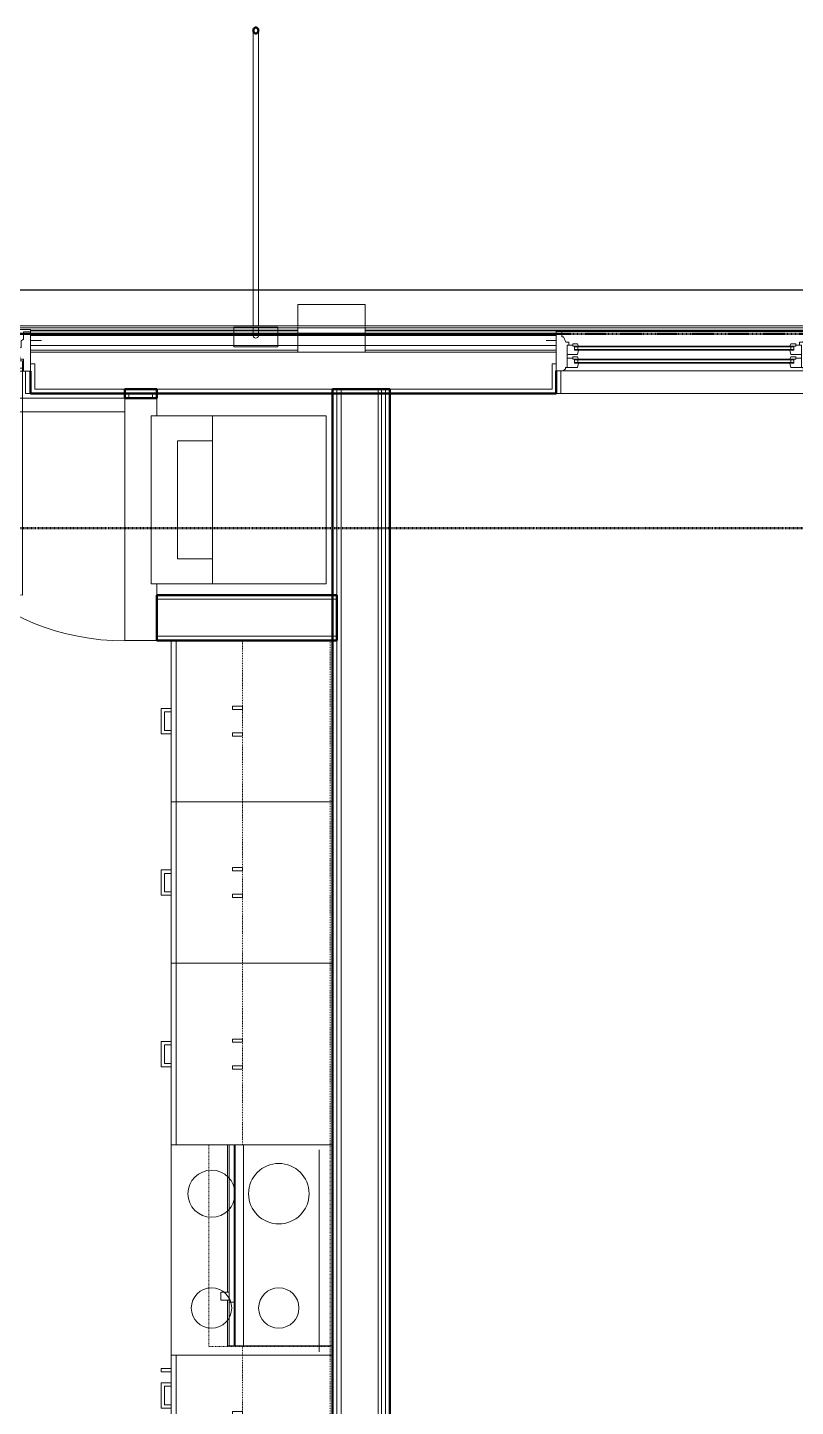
# Model space of a CAD drawing. Header units: inches. Extents: x -4218 to -1830, y 9767 to 12426.
# Drawn here: x -2985.1 to -2871, y 11959.1 to 12164.1 of the extents above; entities that cross this region are included whole.
import ezdxf

# ---------------------------------------------------------------- set-up
doc = ezdxf.new("R2010")
doc.units = ezdxf.units.IN
doc.header["$MEASUREMENT"] = 0
for name, pattern in [('Dash', [0.25, 0.125, -0.125]), ('Dash 1_16_', [0.125, 0.0625, -0.0625]), ('Overhead', [0.15625, 0.09375, -0.0625])]:
    doc.linetypes.add(name, pattern=pattern)
for name, color, linetype, lineweight in [('0-1', 7, 'Continuous', 5), ('0-2', 10, 'Continuous', 9), ('A-DOOR-1', 10, 'Continuous', 9), ('A-DOOR-2', 50, 'Continuous', 20), ('A-DOOR-5', 31, 'Continuous', 9), ('A-DOOR-6', 31, 'Continuous', 20), ('A-DOOR-FRAM', 31, 'Continuous', 9), ('A-DOOR-FRAM-4', 31, 'Continuous', 20), ('A-DOOR-GLAZ', 31, 'Continuous', 9), ('A-GENM', 5, 'Continuous', 9), ('A-GLAZ-1', 151, 'Continuous', 9), ('A-GLAZ-2', 151, 'Continuous', 20), ('A-WALL', 113, 'Continuous', 13), ('A-WALL-1', 7, 'Continuous', 50), ('A-WALL-2', 250, 'Continuous', 13), ('A-WALL-3', 10, 'Continuous', 9), ('A-WALL-4', 252, 'Continuous', 9), ('A-WALL-7', 113, 'Continuous', 9), ('A-WALL-8', 113, 'Continuous', 50), ('C-PROP-LINE-1', 91, 'Dash 1_16_', 50), ('I-WALL-1', 7, 'Continuous', 50), ('P-SANR-FIXT-1', 10, 'Continuous', 9), ('Q-CASE-1', 253, 'Continuous', 9), ('Q-CASE-2', 252, 'Continuous', 9), ('Q-CASE-3', 10, 'Continuous', 9), ('Q-CASE-4', 252, 'Dash', 9), ('Q-CASE-5', 253, 'Dash', 9), ('Q-CASE-6', 254, 'Continuous', 9), ('Q-SPCQ-1', 10, 'Continuous', 9), ('Q-SPCQ-2', 91, 'Overhead', 9)]:
    doc.layers.add(name, color=color, linetype=linetype, lineweight=lineweight)

# ---------------------------------------------------------------- blocks, each defined once
blk = doc.blocks.new('Range - 24_ x 30_-2320547-BACKGROUND - RCP - 3RD FLOOR')
at = {"layer": 'Q-SPCQ-1'}
blk.add_line((0, 22), (30, 22), dxfattribs=at)
for centre, radius, start, end in [((6.5, 16), 4.5, 360, 180), ((23.5, 16), 3, 360, 180), ((6.5, 16), 4.5, 180, 360), ((23.5, 16), 3, 180, 0), ((6.5, 6), 3.5, 360, 180), ((23.5, 6), 3, 360, 180), ((6.5, 6), 3.5, 180, 0), ((23.5, 6), 3, 180, 360)]:
    blk.add_arc(centre, radius, start, end, dxfattribs=at)
blk = doc.blocks.new('SWING - SINGLE - FLUSH - 36_ x 80_ - OFFSET PIVOT DOOR AT MAGIC PAK AND WASHER_DRYER-3199414-BACKGROUND - RCP - 3RD FLOOR')
at = {"layer": 'A-DOOR-1'}
blk.add_arc((18, 2.37), 36.07, 93.1789, 180, dxfattribs=at)
at = {"layer": 'A-DOOR-2'}
for p, q in [((16, 2.37), (16, 38.39)), ((18, 38.39), (16, 38.39)), ((18, 2.37), (18, 38.39)), ((18, 2.37), (16, 2.37))]:
    blk.add_line(p, q, dxfattribs=at)
blk = doc.blocks.new('Stacked Washer and Dryer - 26_x25_ - Private-1352637-BACKGROUND - RCP - 3RD FLOOR')
at = {"layer": 'P-SANR-FIXT-1'}
for p, q in [((26, 12.5), (0, 12.5)), ((0, -12.5), (0, 12.5)), ((16.90625, 12.5), (16.90625, -12.5)), ((26, 12.5), (26, -12.5)), ((16.90625, 8.75), (22.09375, 8.75)), ((22.09375, 8.75), (22.09375, -8.75)), ((22.09375, -8.75), (16.90625, -8.75)), ((0, -12.5), (26, -12.5))]:
    blk.add_line(p, q, dxfattribs=at)
blk = doc.blocks.new('30quot_MicrowaveVent_11166 - 70cm miele oven-V11-BACKGROUND - RCP - 3RD FLOOR')
at = {"layer": 'Q-CASE-1'}
for p, q in [((-14.2, 0), (-14.2, -0.38)), ((15.68, -0.38), (15.68, 0))]:
    blk.add_line(p, q, dxfattribs=at)
at = {"layer": 'Q-CASE-2'}
for p, q in [((-14.2, -0.38), (-14.2, -13.23)), ((15.68, -13.23), (15.68, -0.38)), ((-14.2, -13.23), (-14.2, -14.49)), ((15.68, -13.23), (-14.2, -13.23)), ((15.68, -14.49), (15.68, -13.23)), ((-14.2, -14.49), (15.68, -14.49)), ((9.18, -14.61), (-14.2, -14.61)), ((-14.2, -14.61), (-14.2, -15.39)), ((-14.2, -15.39), (-14.2, -15.6)), ((-14.2, -15.39), (9.18, -15.39)), ((-14.2, -15.6), (7.69, -15.6)), ((7.69, -15.39), (7.69, -16.55)), ((8.88, -16.55), (8.88, -15.39)), ((8.88, -15.6), (15.68, -15.6)), ((9.18, -14.61), (9.18, -15.39)), ((15.68, -14.61), (9.18, -14.61)), ((9.18, -14.61), (9.18, -15.39)), ((9.18, -15.39), (15.68, -15.39)), ((15.68, -14.61), (15.68, -15.39)), ((15.68, -15.6), (15.68, -15.39)), ((7.69, -16.6), (8.88, -16.6))]:
    blk.add_line(p, q, dxfattribs=at)
at = {"layer": 'Q-CASE-6'}
blk.add_line((15.68, 0), (-14.2, 0), dxfattribs=at)
blk = doc.blocks.new('Base Cabinet 3 Drawer 230 - Base Cabinet 3 Drawer 230 27_-2571739-BACKGROUND - RCP - 3RD FLOOR')
at = {"layer": 'Q-CASE-3'}
for p, q in [((-12.76, -23.25), (-12.76, 0)), ((-12.76, 0), (14.24, 0)), ((14.24, 0), (14.24, -23.25)), ((-12.76, -23.25), (-12.76, -24)), ((14.24, -23.25), (-12.76, -23.25)), ((-12.76, -24), (14.24, -24)), ((-0.64, -24), (-1.14, -24)), ((-1.14, -25.5), (-1.14, -24)), ((-0.64, -25), (-0.64, -24)), ((2.11, -25), (2.11, -24)), ((2.11, -24), (2.61, -24)), ((2.61, -24), (2.61, -25.5)), ((14.24, -24), (14.24, -23.25)), ((2.61, -25.5), (-1.14, -25.5)), ((-0.64, -25), (2.11, -25))]:
    blk.add_line(p, q, dxfattribs=at)
blk = doc.blocks.new('Base Cabinet 3 Drawer 230 - Base Cabinet 3 Drawer 230 24_-2554933-BACKGROUND - RCP - 3RD FLOOR')
at = {"layer": 'Q-CASE-3'}
for p, q in [((-11.26, -23.25), (-11.26, 0)), ((-11.26, 0), (12.74, 0)), ((12.74, 0), (12.74, -23.25)), ((-11.26, -23.25), (-11.26, -24)), ((12.74, -23.25), (-11.26, -23.25)), ((-11.26, -24), (12.74, -24)), ((-0.64, -24), (-1.14, -24)), ((-1.14, -25.5), (-1.14, -24)), ((-0.64, -25), (-0.64, -24)), ((2.11, -25), (2.11, -24)), ((2.11, -24), (2.61, -24)), ((2.61, -24), (2.61, -25.5)), ((12.74, -24), (12.74, -23.25)), ((2.61, -25.5), (-1.14, -25.5)), ((-0.64, -25), (2.11, -25))]:
    blk.add_line(p, q, dxfattribs=at)
blk = doc.blocks.new('Single Door 1 Drawer 211 - 211 Base Cabinet Single Door1 Drawer 12_-2709705-BACKGROUND - RCP - 3RD FLOOR')
at = {"layer": 'Q-CASE-3'}
for p, q in [((-7.14, 24), (-7.14, 25.5)), ((-7.14, 25.5), (-3.39, 25.5)), ((-3.89, 25), (-6.64, 25)), ((-6.64, 24), (-6.64, 25)), ((-3.89, 24), (-3.89, 25)), ((-3.39, 25.5), (-3.39, 24)), ((-1.27, 25.5), (-1.76, 25.5)), ((-1.76, 25.5), (-1.76, 24)), ((-1.27, 24), (-1.27, 25.5)), ((-11.26, 24), (0.74, 24)), ((-11.26, 23.25), (-11.26, 24)), ((0.74, 23.25), (-11.26, 23.25)), ((-11.26, 23.25), (-11.26, 0)), ((-7.14, 24), (-6.64, 24)), ((-3.39, 24), (-3.89, 24)), ((-1.76, 24), (-1.27, 24)), ((0.74, 24), (0.74, 23.25)), ((0.74, 0), (0.74, 23.25)), ((-11.26, 0), (0.74, 0))]:
    blk.add_line(p, q, dxfattribs=at)
blk = doc.blocks.new('Base Cabinet 3 Drawer 230 - Base Cabinet 3 Drawer 230 24_-2578604-BACKGROUND - RCP - 3RD FLOOR')
at = {"layer": 'Q-CASE-3'}
for p, q in [((-1.14, 24), (-1.14, 25.5)), ((-1.14, 25.5), (2.61, 25.5)), ((2.11, 25), (-0.64, 25)), ((-0.64, 24), (-0.64, 25)), ((2.11, 24), (2.11, 25)), ((2.61, 25.5), (2.61, 24)), ((-11.26, 24), (12.74, 24)), ((-11.26, 23.25), (-11.26, 24)), ((12.74, 23.25), (-11.26, 23.25)), ((-11.26, 23.25), (-11.26, 0)), ((-1.14, 24), (-0.64, 24)), ((2.61, 24), (2.11, 24)), ((12.74, 24), (12.74, 23.25)), ((12.74, 0), (12.74, 23.25)), ((-11.26, 0), (12.74, 0))]:
    blk.add_line(p, q, dxfattribs=at)
blk = doc.blocks.new('300 Series Wall Hung Cabinet_302 - 27_ X 24_-2766376-BACKGROUND - RCP - 3RD FLOOR')
at = {"layer": 'Q-CASE-2'}
for p, q in [((-1.76, 14.69), (-2.25, 14.69)), ((-2.25, 14.69), (-2.25, 13.19)), ((-1.76, 13.19), (-1.76, 14.69)), ((2.24, 14.69), (1.75, 14.69)), ((1.75, 14.69), (1.75, 13.19)), ((2.24, 13.19), (2.24, 14.69)), ((-2.25, 13.19), (-1.76, 13.19)), ((1.75, 13.19), (2.24, 13.19))]:
    blk.add_line(p, q, dxfattribs=at)
at = {"layer": 'Q-CASE-4'}
for p, q in [((-13.5, 0.19), (-13.5, 13.19)), ((-13.5, 13.19), (13.5, 13.19)), ((13.5, 13.19), (13.5, 0.19))]:
    blk.add_line(p, q, dxfattribs=at)
at = {"layer": 'Q-CASE-5'}
blk.add_line((13.5, 0.19), (-13.5, 0.19), dxfattribs=at)
blk = doc.blocks.new('300 Series Wall Hung Cabinet_302 - 24_ X 24_-V73-BACKGROUND - RCP - 3RD FLOOR')
at = {"layer": 'Q-CASE-2'}
for p, q in [((-1.76, -13.19), (-2.25, -13.19)), ((-2.25, -13.19), (-2.25, -14.69)), ((-1.76, -14.69), (-1.76, -13.19)), ((2.24, -13.19), (1.75, -13.19)), ((1.75, -13.19), (1.75, -14.69)), ((2.24, -14.69), (2.24, -13.19)), ((-2.25, -14.69), (-1.76, -14.69)), ((1.75, -14.69), (2.24, -14.69))]:
    blk.add_line(p, q, dxfattribs=at)
at = {"layer": 'Q-CASE-4'}
for p, q in [((-12, -0.19), (-12, -13.19)), ((12, -13.19), (12, -0.19)), ((-12, -13.19), (12, -13.19))]:
    blk.add_line(p, q, dxfattribs=at)
at = {"layer": 'Q-CASE-5'}
blk.add_line((12, -0.19), (-12, -0.19), dxfattribs=at)
blk = doc.blocks.new('300 Series Wall Hung Cabinet_302 - 24_ X 24_-2590484-BACKGROUND - RCP - 3RD FLOOR')
at = {"layer": 'Q-CASE-2'}
for p, q in [((-1.76, 14.69), (-2.25, 14.69)), ((-2.25, 14.69), (-2.25, 13.19)), ((-1.76, 13.19), (-1.76, 14.69)), ((2.24, 14.69), (1.75, 14.69)), ((1.75, 14.69), (1.75, 13.19)), ((2.24, 13.19), (2.24, 14.69)), ((-2.25, 13.19), (-1.76, 13.19)), ((1.75, 13.19), (2.24, 13.19))]:
    blk.add_line(p, q, dxfattribs=at)
at = {"layer": 'Q-CASE-4'}
for p, q in [((-12, 0.19), (-12, 13.19)), ((-12, 13.19), (12, 13.19)), ((12, 13.19), (12, 0.19))]:
    blk.add_line(p, q, dxfattribs=at)
at = {"layer": 'Q-CASE-5'}
blk.add_line((12, 0.19), (-12, 0.19), dxfattribs=at)
blk = doc.blocks.new('300 Series Wall Hung Cabinet_302 - 24_ X 24_-V76-BACKGROUND - RCP - 3RD FLOOR')
at = {"layer": 'Q-CASE-2'}
for p, q in [((-1.76, 14.69), (-2.25, 14.69)), ((-2.25, 14.69), (-2.25, 13.19)), ((-1.76, 13.19), (-1.76, 14.69)), ((2.24, 14.69), (1.75, 14.69)), ((1.75, 14.69), (1.75, 13.19)), ((2.24, 13.19), (2.24, 14.69)), ((-2.25, 13.19), (-1.76, 13.19)), ((1.75, 13.19), (2.24, 13.19))]:
    blk.add_line(p, q, dxfattribs=at)
at = {"layer": 'Q-CASE-4'}
for p, q in [((-12, 0.19), (-12, 13.19)), ((-12, 13.19), (12, 13.19))]:
    blk.add_line(p, q, dxfattribs=at)
at = {"layer": 'Q-CASE-5'}
for p, q in [((12, 13.19), (12, 0.19)), ((12, 0.19), (-12, 0.19))]:
    blk.add_line(p, q, dxfattribs=at)
blk = doc.blocks.new('Range_Hood_386 - 30_ Wide-2911716-BACKGROUND - RCP - 3RD FLOOR')
at = {"layer": 'Q-SPCQ-2'}
for p, q in [((-15, -6), (-15, 12)), ((-15, 12), (15, 12)), ((15, 12), (15, -6)), ((15, -6), (-15, -6))]:
    blk.add_line(p, q, dxfattribs=at)
blk = doc.blocks.new('CTR - 1st Phase - Unit Layouts_rvt-1-BACKGROUND - RCP - 3RD FLOOR')
at = {"layer": 'A-WALL-1'}
for p, q in [((-2970.65, 12109.01), (-2970.65, 12110.34)), ((-2970.65, 12110.34), (-2970.03, 12110.34)), ((-2970.03, 12110.34), (-2966.53, 12110.34)), ((-2966.53, 12110.34), (-2965.9, 12110.34)), ((-2965.9, 12110.34), (-2965.9, 12109.01)), ((-2965.9, 12109.01), (-2970.65, 12109.01)), ((-2965.9, 12073.01), (-2965.9, 12079.76)), ((-2965.9, 12079.76), (-2939.15, 12079.76)), ((-2939.15, 12079.76), (-2939.15, 12073.01)), ((-2939.15, 12073.01), (-2965.9, 12073.01))]:
    blk.add_line(p, q, dxfattribs=at)
at = {"layer": 'A-WALL-2'}
for p, q in [((-2970.03, 12109.72), (-2970.03, 12109.01)), ((-2970.03, 12109.72), (-2966.53, 12109.72)), ((-2966.53, 12109.72), (-2966.53, 12109.01)), ((-2965.9, 12079.13), (-2939.15, 12079.13)), ((-2965.9, 12073.63), (-2939.15, 12073.63))]:
    blk.add_line(p, q, dxfattribs=at)
at = {"layer": 'A-WALL-3'}
for p, q in [((-2970.65, 12109.01), (-2970.65, 12073.01)), ((-2965.9, 12106.41), (-2965.9, 12109.01)), ((-2965.9, 12079.76), (-2965.9, 12081.41)), ((-2965.9, 12073.01), (-2970.65, 12073.01))]:
    blk.add_line(p, q, dxfattribs=at)
at = {"layer": 'A-WALL-4'}
for p, q in [((-2965.9, 12109.01), (-2970.65, 12109.01)), ((-2965.9, 12073.01), (-2965.9, 12079.76))]:
    blk.add_line(p, q, dxfattribs=at)
at = {"layer": 'A-WALL-7'}
for p, q in [((-2939.77, 12073.01), (-2963.77, 12073.01)), ((-2963.77, 12073.01), (-2963.77, 12062.88)), ((-2963.77, 12062.88), (-2963.77, 12073.01)), ((-2963.77, 12073.01), (-2939.77, 12073.01)), ((-2939.77, 11918.75), (-2939.77, 12073.01)), ((-2939.77, 12073.01), (-2939.77, 11918.75)), ((-2963.77, 12062.88), (-2963.77, 12062.38)), ((-2963.77, 12062.38), (-2963.77, 12059.63)), ((-2963.77, 12059.63), (-2963.77, 12062.38)), ((-2963.77, 12059.63), (-2963.77, 12059.13)), ((-2963.77, 12059.13), (-2963.77, 12038.88)), ((-2963.77, 12038.88), (-2963.77, 12059.13)), ((-2963.77, 12038.88), (-2963.77, 12038.38)), ((-2963.77, 12038.38), (-2963.77, 12035.63)), ((-2963.77, 12035.63), (-2963.77, 12038.38)), ((-2963.77, 12035.63), (-2963.77, 12035.13)), ((-2963.77, 12035.13), (-2963.77, 12013.38)), ((-2963.77, 12013.38), (-2963.77, 12035.13)), ((-2963.77, 12013.38), (-2963.77, 12012.88)), ((-2963.77, 12012.88), (-2963.77, 12010.13)), ((-2963.77, 12010.13), (-2963.77, 12012.88)), ((-2963.77, 12010.13), (-2963.77, 12009.63)), ((-2963.77, 12009.63), (-2963.77, 11964.74)), ((-2963.77, 11964.74), (-2963.77, 12009.63)), ((-2963.77, 11964.74), (-2963.77, 11964.25)), ((-2963.77, 11964.25), (-2963.77, 11962.63)), ((-2963.77, 11962.63), (-2963.77, 11964.25)), ((-2963.77, 11962.63), (-2963.77, 11962.13)), ((-2963.77, 11962.13), (-2963.77, 11959.37)), ((-2963.77, 11959.37), (-2963.77, 11962.13)), ((-2963.77, 11959.37), (-2963.77, 11958.88))]:
    blk.add_line(p, q, dxfattribs=at)
at = {"layer": '0-2'}
for name, p, rotation in [('SWING - SINGLE - FLUSH - 36_ x 80_ - OFFSET PIVOT DOOR AT MAGIC PAK AND WASHER_DRYER-3199414-BACKGROUND - RCP - 3RD FLOOR', (-2968.28, 12091.01), 89.99999999998343), ('Stacked Washer and Dryer - 26_x25_ - Private-1352637-BACKGROUND - RCP - 3RD FLOOR', (-2940.74, 12093.91), 180), ('Base Cabinet 3 Drawer 230 - Base Cabinet 3 Drawer 230 24_-2578604-BACKGROUND - RCP - 3RD FLOOR', (-2939.77, 12060.27), 90.00000000007428), ('300 Series Wall Hung Cabinet_302 - 24_ X 24_-V76-BACKGROUND - RCP - 3RD FLOOR', (-2939.96, 12061.01), 90.00000000002815), ('Base Cabinet 3 Drawer 230 - Base Cabinet 3 Drawer 230 24_-2554933-BACKGROUND - RCP - 3RD FLOOR', (-2939.77, 12037.74), 269.9999999999847), ('300 Series Wall Hung Cabinet_302 - 24_ X 24_-V73-BACKGROUND - RCP - 3RD FLOOR', (-2939.96, 12037.01), 270.0000000000281), ('Base Cabinet 3 Drawer 230 - Base Cabinet 3 Drawer 230 27_-2571739-BACKGROUND - RCP - 3RD FLOOR', (-2939.77, 12012.24), 269.9999999999847), ('300 Series Wall Hung Cabinet_302 - 27_ X 24_-2766376-BACKGROUND - RCP - 3RD FLOOR', (-2939.96, 12011.51), 90.00000000002815), ('Range - 24_ x 30_-2320547-BACKGROUND - RCP - 3RD FLOOR', (-2963.77, 11997.25), 270.0000000000006), ('Range_Hood_386 - 30_ Wide-2911716-BACKGROUND - RCP - 3RD FLOOR', (-2952.15, 11983.01), 270.0000000000663), ('30quot_MicrowaveVent_11166 - 70cm miele oven-V11-BACKGROUND - RCP - 3RD FLOOR', (-2939.77, 11983.8), 270.0000000000301), ('300 Series Wall Hung Cabinet_302 - 24_ X 24_-2590484-BACKGROUND - RCP - 3RD FLOOR', (-2939.96, 11956.13), 90.00000000002815), ('Single Door 1 Drawer 211 - 211 Base Cabinet Single Door1 Drawer 12_-2709705-BACKGROUND - RCP - 3RD FLOOR', (-2939.77, 11966.01), 90.00000000007428)]:
    blk.add_blockref(name, p, dxfattribs=dict(at, rotation=rotation))
blk = doc.blocks.new('CTR - 1st Phase - Common Walls_rvt-1-BACKGROUND - RCP - 3RD FLOOR')
at = {"layer": 'A-WALL-2'}
for p, q in [((-2939.15, 12110.34), (-2939.15, 11725.36)), ((-2938.52, 12110.34), (-2938.52, 11725.36)), ((-2933.02, 12110.34), (-2933.02, 11725.36)), ((-2932.52, 12110.34), (-2932.52, 11725.36)), ((-2931.9, 12110.34), (-2931.9, 11725.36))]:
    blk.add_line(p, q, dxfattribs=at)
at = {"layer": 'I-WALL-1'}
for p, q in [((-2939.77, 11725.36), (-2939.77, 12110.34)), ((-2939.77, 12110.34), (-2931.27, 12110.34)), ((-2931.27, 12110.34), (-2931.27, 11849.86))]:
    blk.add_line(p, q, dxfattribs=at)
blk = doc.blocks.new('Basic Wall _ EXT - FIBER CEMENT - LARGE - ___-2162455-BACKGROUND - RCP - 3RD FLOOR')
at = {"layer": 'A-WALL-7'}
for p, q in [((-2177.12, 12119.5), (-3861.63, 12119.5)), ((-2177.12, 12119.5), (-3861.63, 12119.5)), ((-2177.12, 12119.48), (-3861.62, 12119.48)), ((-2177.12, 12119.46), (-3861.6, 12119.46)), ((-2177.12, 12119.46), (-3861.6, 12119.46)), ((-2177.12, 12119.46), (-3861.59, 12119.46)), ((-3738.82, 12119.8), (-2067.55, 12119.8)), ((-2906.54, 12116.87), (-2984.66, 12116.87)), ((-2906.54, 12116.87), (-2984.66, 12116.87)), ((-2984.66, 12116.84), (-2906.54, 12116.84)), ((-2906.54, 12116.84), (-2984.66, 12116.84))]:
    blk.add_line(p, q, dxfattribs=at)
blk = doc.blocks.new('Basic Wall _ EXT - FIBER CEMENT - SMALL - ___-2145929-BACKGROUND - RCP - 3RD FLOOR')
at = {"layer": 'A-WALL-7'}
for p, q in [((-2951.56, 12125.15), (-3054.3, 12125.15)), ((-2951.56, 12125.15), (-3054.3, 12125.15)), ((-3054.3, 12125.07), (-2951.56, 12125.07)), ((-2951.56, 12125.07), (-3054.3, 12125.07)), ((-2951.45, 12125.15), (-2951.5, 12125.15)), ((-2951.45, 12125.15), (-2951.5, 12125.15)), ((-2951.5, 12125.07), (-2951.45, 12125.07)), ((-2951.45, 12125.07), (-2951.5, 12125.07)), ((-2951.37, 12125.15), (-2951.44, 12125.15)), ((-2951.37, 12125.15), (-2951.44, 12125.15)), ((-2951.44, 12125.07), (-2951.37, 12125.07)), ((-2951.37, 12125.07), (-2951.44, 12125.07)), ((-2951.28, 12125.15), (-2951.36, 12125.15)), ((-2951.28, 12125.15), (-2951.36, 12125.15)), ((-2951.36, 12125.07), (-2951.28, 12125.07)), ((-2951.28, 12125.07), (-2951.36, 12125.07)), ((-2951.19, 12125.15), (-2951.27, 12125.15)), ((-2951.19, 12125.15), (-2951.27, 12125.15)), ((-2951.27, 12125.07), (-2951.19, 12125.07)), ((-2951.19, 12125.07), (-2951.27, 12125.07)), ((-2951.09, 12125.15), (-2951.17, 12125.15)), ((-2951.09, 12125.15), (-2951.17, 12125.15)), ((-2951.17, 12125.07), (-2951.09, 12125.07)), ((-2951.09, 12125.07), (-2951.17, 12125.07)), ((-2951, 12125.15), (-2951.08, 12125.15)), ((-2951, 12125.15), (-2951.08, 12125.15)), ((-2951.08, 12125.07), (-2951, 12125.07)), ((-2951, 12125.07), (-2951.08, 12125.07)), ((-2950.93, 12125.15), (-2950.99, 12125.15)), ((-2950.93, 12125.15), (-2950.99, 12125.15)), ((-2950.99, 12125.07), (-2950.93, 12125.07)), ((-2950.93, 12125.07), (-2950.99, 12125.07)), ((-2950.86, 12125.15), (-2950.91, 12125.15)), ((-2950.86, 12125.15), (-2950.91, 12125.15)), ((-2950.91, 12125.07), (-2950.86, 12125.07)), ((-2950.86, 12125.07), (-2950.91, 12125.07)), ((-2786.25, 12125.15), (-2950.81, 12125.15)), ((-2786.25, 12125.15), (-2950.81, 12125.15)), ((-2950.81, 12125.07), (-2786.25, 12125.07)), ((-2786.25, 12125.07), (-2950.81, 12125.07)), ((-2954.43, 12119.12), (-2984.66, 12119.12)), ((-2954.43, 12119.05), (-2984.66, 12119.05)), ((-2954.43, 12118.59), (-2984.66, 12118.59)), ((-2954.43, 12118.59), (-2984.66, 12118.59)), ((-2954.43, 12118.59), (-2984.66, 12118.59)), ((-2954.34, 12119.12), (-2954.43, 12119.12)), ((-2954.34, 12119.05), (-2954.43, 12119.05)), ((-2954.36, 12118.59), (-2954.43, 12118.59)), ((-2954.36, 12118.59), (-2954.43, 12118.59)), ((-2954.36, 12118.59), (-2954.43, 12118.59)), ((-2951.56, 12119.12), (-2954.32, 12119.12)), ((-2951.56, 12119.05), (-2954.32, 12119.05)), ((-2951.56, 12118.59), (-2954.32, 12118.59)), ((-2951.56, 12118.59), (-2954.32, 12118.59)), ((-2951.56, 12118.59), (-2954.32, 12118.59)), ((-2951.45, 12119.12), (-2951.51, 12119.12)), ((-2951.45, 12119.05), (-2951.51, 12119.05)), ((-2951.37, 12119.12), (-2951.45, 12119.12)), ((-2951.37, 12119.05), (-2951.45, 12119.05)), ((-2951.37, 12118.59), (-2951.45, 12118.59)), ((-2951.37, 12118.59), (-2951.45, 12118.59)), ((-2951.37, 12118.59), (-2951.45, 12118.59)), ((-2951.31, 12119.12), (-2951.37, 12119.12)), ((-2951.28, 12118.59), (-2951.37, 12118.59)), ((-2951.28, 12118.59), (-2951.37, 12118.59)), ((-2951.28, 12118.59), (-2951.37, 12118.59)), ((-2951.28, 12119.05), (-2951.33, 12119.05)), ((-2951.18, 12119.12), (-2951.28, 12119.12)), ((-2951.18, 12119.05), (-2951.28, 12119.05)), ((-2951.18, 12118.59), (-2951.28, 12118.59)), ((-2951.18, 12118.59), (-2951.28, 12118.59)), ((-2951.18, 12118.59), (-2951.28, 12118.59)), ((-2951.09, 12119.12), (-2951.18, 12119.12)), ((-2951.09, 12119.05), (-2951.18, 12119.05)), ((-2951.09, 12118.59), (-2951.18, 12118.59)), ((-2951.09, 12118.59), (-2951.18, 12118.59)), ((-2951.09, 12118.59), (-2951.18, 12118.59)), ((-2951, 12119.12), (-2951.08, 12119.12)), ((-2951, 12119.05), (-2951.08, 12119.05)), ((-2951, 12118.59), (-2951.08, 12118.59)), ((-2951, 12118.59), (-2951.08, 12118.59)), ((-2951, 12118.59), (-2951.08, 12118.59)), ((-2950.92, 12119.12), (-2950.99, 12119.12)), ((-2950.92, 12119.05), (-2950.99, 12119.05)), ((-2950.92, 12118.59), (-2950.99, 12118.59)), ((-2950.92, 12118.59), (-2950.99, 12118.59)), ((-2950.92, 12118.59), (-2950.99, 12118.59)), ((-2950.86, 12119.12), (-2950.92, 12119.12)), ((-2950.86, 12119.05), (-2950.92, 12119.05)), ((-2950.86, 12118.59), (-2950.92, 12118.59)), ((-2950.86, 12118.59), (-2950.92, 12118.59)), ((-2950.86, 12118.59), (-2950.92, 12118.59)), ((-2948.04, 12119.12), (-2950.81, 12119.12)), ((-2948.04, 12119.05), (-2950.81, 12119.05)), ((-2949.15, 12118.59), (-2950.81, 12118.59)), ((-2949.15, 12118.59), (-2950.81, 12118.59)), ((-2949.15, 12118.59), (-2950.81, 12118.59)), ((-2948.04, 12118.59), (-2949.11, 12118.59)), ((-2948.04, 12118.59), (-2949.11, 12118.59)), ((-2948.04, 12118.59), (-2949.11, 12118.59)), ((-2947.93, 12119.12), (-2948.03, 12119.12)), ((-2947.93, 12119.05), (-2948.02, 12119.05)), ((-2947.93, 12118.59), (-2948.01, 12118.59)), ((-2947.93, 12118.59), (-2948.01, 12118.59)), ((-2947.93, 12118.59), (-2948.01, 12118.59)), ((-2944.94, 12119.12), (-2947.93, 12119.12)), ((-2944.94, 12119.05), (-2947.93, 12119.05)), ((-2944.94, 12118.59), (-2947.93, 12118.59)), ((-2944.94, 12118.59), (-2947.93, 12118.59)), ((-2944.94, 12118.59), (-2947.93, 12118.59)), ((-2789.13, 12119.12), (-2934.94, 12119.12)), ((-2789.13, 12119.05), (-2934.94, 12119.05)), ((-2906.54, 12118.59), (-2934.94, 12118.59)), ((-2906.54, 12118.59), (-2934.94, 12118.59)), ((-2906.54, 12118.59), (-2934.94, 12118.59)), ((-2944.94, 12116.17), (-2984.66, 12116.17)), ((-2944.94, 12116.17), (-2984.66, 12116.17)), ((-2906.54, 12116.17), (-2934.94, 12116.17)), ((-2906.54, 12116.17), (-2934.94, 12116.17))]:
    blk.add_line(p, q, dxfattribs=at)
blk = doc.blocks.new('Window-Double_Hung-Andersen-400_Series-Tilt_Wash - DOUBLE HUNG - COTTAGE - 3RD FLOOR-2888224-BACKGROUND - RCP - 3RD FLOOR')
at = {"layer": 'A-GLAZ-1'}
for p, q in [((-16.29, 2.5), (-15.7, 2.5)), ((-16.29, 2.12), (-15.7, 2.12)), ((-15.82, 2.5), (-15.82, 2.12)), ((-15.7, 2.62), (15.7, 2.62)), ((-15.7, 2.5), (15.7, 2.5)), ((-15.7, 2.12), (15.7, 2.12)), ((16.29, 2.5), (15.7, 2.5)), ((16.29, 2.12), (15.7, 2.12)), ((15.82, 2.5), (15.82, 2.12)), ((-16.29, 0.56), (-15.7, 0.56)), ((-16.29, 0.19), (-15.7, 0.19)), ((-15.82, 0.56), (-15.82, 0.19)), ((-15.7, 2), (15.7, 2)), ((-15.7, 0.69), (15.7, 0.69)), ((-15.7, 0.56), (15.7, 0.56)), ((-15.7, 0.19), (15.7, 0.19)), ((-15.7, 0.06), (15.7, 0.06)), ((16.29, 0.56), (15.7, 0.56)), ((16.29, 0.19), (15.7, 0.19)), ((15.82, 0.56), (15.82, 0.19)), ((18.95, -1.06), (-18.95, -1.06)), ((-18.95, -1.06), (-18.95, -4.44)), ((-18.32, -1.06), (-18.32, -4.44)), ((18.32, -1.06), (18.32, -4.44)), ((18.95, -4.44), (18.95, -1.06)), ((-19.01, -2.44), (-19.01, -3.94)), ((-19.01, -2.44), (-18.95, -2.44)), ((-19.01, -3.94), (-18.95, -3.94)), ((18.95, -2.44), (19.01, -2.44)), ((18.95, -3.94), (19.01, -3.94)), ((19.01, -3.94), (19.01, -2.44)), ((-18.95, -4.44), (18.95, -4.44))]:
    blk.add_line(p, q, dxfattribs=at)
at = {"layer": 'A-GLAZ-2'}
for p, q in [((19.01, 4.81), (-19.01, 4.81)), ((-19.01, 4.81), (-19.01, -1.06)), ((-18.2, 4.81), (-18.2, 4)), ((18.2, 4.81), (18.2, 4)), ((19.01, -1.06), (19.01, 4.81)), ((-19.01, 3.44), (-20.51, 3.44)), ((-18.2, 4), (-17.92, 4)), ((-17.92, 4), (-17.61, 3.19)), ((-17.61, 3.19), (-17.14, 3.19)), ((-17.42, 2.75), (-16.57, 2.75)), ((-17.42, 2.75), (-17.42, -0.56)), ((-17.14, 3.19), (-17.14, 2.75)), ((-15.86, 2.97), (-16.57, 2.97)), ((-16.57, 2.62), (-16.57, 2.97)), ((-15.7, 2.62), (-16.57, 2.62)), ((-16.29, 2.62), (-16.29, 2)), ((-15.86, 2.97), (-15.7, 2.62)), ((15.86, 2.97), (15.7, 2.62)), ((15.7, 2.62), (16.57, 2.62)), ((15.86, 2.97), (16.57, 2.97)), ((16.29, 2.62), (16.29, 2)), ((16.57, 2.62), (16.57, 2.97)), ((17.42, 2.75), (16.57, 2.75)), ((17.14, 3.19), (17.14, 2.75)), ((17.61, 3.19), (17.14, 3.19)), ((17.42, 2.75), (17.42, -0.56)), ((17.92, 4), (17.61, 3.19)), ((18.2, 4), (17.92, 4)), ((19.01, 3.44), (20.51, 3.44)), ((-17.42, 1.37), (-15.86, 1.37)), ((-17.42, 0.81), (-16.57, 0.81)), ((-15.86, 1.03), (-16.57, 1.03)), ((-16.57, 0.69), (-16.57, 1.03)), ((-15.7, 0.69), (-16.57, 0.69)), ((-15.7, 2), (-16.29, 2)), ((-16.29, 0.69), (-16.29, 0.06)), ((-15.7, 0.06), (-16.29, 0.06)), ((-15.86, 1.37), (-15.7, 2)), ((-15.86, 1.03), (-15.7, 0.69)), ((-15.86, -0.56), (-15.7, 0.06)), ((15.7, 2), (16.29, 2)), ((15.86, 1.37), (15.7, 2)), ((15.86, 1.03), (15.7, 0.69)), ((15.7, 0.69), (16.57, 0.69)), ((15.7, 0.06), (16.29, 0.06)), ((15.86, -0.56), (15.7, 0.06)), ((17.42, 1.37), (15.86, 1.37)), ((15.86, 1.03), (16.57, 1.03)), ((16.29, 0.69), (16.29, 0.06)), ((16.57, 0.69), (16.57, 1.03)), ((17.42, 0.81), (16.57, 0.81)), ((-19.01, -1.06), (19.01, -1.06)), ((-17.67, -0.78), (-18, -1.06)), ((-17.67, -0.78), (-17.67, -0.56)), ((-17.67, -0.56), (-15.86, -0.56)), ((17.67, -0.56), (15.86, -0.56)), ((17.67, -0.78), (17.67, -0.56)), ((17.67, -0.78), (18, -1.06))]:
    blk.add_line(p, q, dxfattribs=at)
blk = doc.blocks.new('Door-Inswing-Andersen-400_Series-Single - 3_ 0-1_8_ x 6_ 7-1_2_ - 3rd floor-2895869-BACKGROUND - RCP - 3RD FLOOR')
at = {"layer": 'A-DOOR-5'}
blk.add_line((16.87, -0.66), (16.87, -34.41), dxfattribs=at)
blk.add_arc((16.87, -0.66), 33.75, 180, 270, dxfattribs=at)
at = {"layer": 'A-DOOR-6'}
for p, q in [((-16.26, 0.42), (-16.87, 0.41)), ((-16.87, 0.41), (-16.87, -0.66)), ((-16.26, 1.06), (-16.26, 0.42)), ((-16.26, 1.06), (-12.44, 1.06)), ((-13.19, 0.66), (-12.44, 0.66)), ((-13.19, -0.66), (-13.19, 0.66)), ((-12.44, 0.75), (-12.47, 1.06)), ((12.44, 1.06), (-12.44, 1.06)), ((-12.44, 0.66), (-12.44, 0.75)), ((16.26, 1.06), (12.44, 1.06)), ((12.44, 0.75), (12.47, 1.06)), ((12.44, 0.66), (12.44, 0.75)), ((13.19, 0.66), (12.44, 0.66)), ((13.19, -0.66), (13.19, 0.66)), ((16.26, 1.06), (16.26, 0.42)), ((16.26, 0.42), (16.87, 0.41)), ((16.87, 0.41), (16.87, -0.66)), ((-16.87, -0.66), (-12.44, -0.66)), ((-12.44, -0.09), (-13.19, -0.09)), ((-13.19, -0.59), (-12.67, -0.59)), ((-13.19, -0.66), (-13.19, -0.59)), ((-12.67, -0.59), (-12.47, -0.34)), ((-12.47, -0.34), (-12.44, -0.16)), ((-12.44, -0.16), (-12.44, -0.09)), ((12.44, -0.66), (-12.44, -0.66)), ((12.44, -0.09), (13.19, -0.09)), ((12.44, -0.16), (12.44, -0.09)), ((12.47, -0.34), (12.44, -0.16)), ((16.87, -0.66), (12.44, -0.66)), ((12.67, -0.59), (12.47, -0.34)), ((13.19, -0.59), (12.67, -0.59)), ((13.19, -0.66), (13.19, -0.59))]:
    blk.add_line(p, q, dxfattribs=at)
at = {"layer": 'A-DOOR-FRAM'}
for p, q in [((-17.31, -1.13), (-17.94, -1.13)), ((-17.94, -1.13), (-17.94, -4.44)), ((-17.31, -4.44), (-17.31, -1.13)), ((17.94, -1.13), (17.31, -1.13)), ((17.31, -1.13), (17.31, -4.44)), ((17.94, -4.44), (17.94, -1.13)), ((-17.94, -4.44), (-17.31, -4.44)), ((17.31, -4.44), (17.94, -4.44))]:
    blk.add_line(p, q, dxfattribs=at)
at = {"layer": 'A-DOOR-FRAM-4'}
for p, q in [((18.06, 5.09), (-18.06, 5.09)), ((-18.06, 5.09), (-18.06, -1.13)), ((-18.06, 4.75), (-18.06, -1.13)), ((-18.06, 4.75), (-17.03, 4.75)), ((-17.03, 3.63), (-17.03, 4.75)), ((17.03, 3.63), (17.03, 4.75)), ((18.06, 4.75), (17.03, 4.75)), ((18.06, -1.13), (18.06, 5.09)), ((18.06, 4.75), (18.06, -1.13)), ((-19.69, 3.44), (-18.06, 3.44)), ((-16.69, 3.39), (-17.03, 3.63)), ((-16.69, 2.39), (-16.69, 3.39)), ((-16, 2.23), (-16.69, 2.39)), ((-16, 1.09), (-16, 2.23)), ((16, 2.23), (16.69, 2.39)), ((16, 1.09), (16, 2.23)), ((16.69, 3.39), (17.03, 3.63)), ((16.69, 2.39), (16.69, 3.39)), ((19.69, 3.44), (18.06, 3.44)), ((-17.03, 0.66), (-16.45, 0.66)), ((-17.03, -1.13), (-17.03, 0.66)), ((-16.45, 0.66), (-16.45, 1.09)), ((-16.45, 1.09), (-16, 1.09)), ((16.45, 1.09), (16, 1.09)), ((16.45, 0.66), (16.45, 1.09)), ((17.03, 0.66), (16.45, 0.66)), ((17.03, -1.13), (17.03, 0.66)), ((-17.69, -1.13), (-18.06, -1.13)), ((-18.06, -1.13), (18.06, -1.13)), ((-18.06, -1.13), (-17.03, -1.13)), ((18.06, -1.13), (17.03, -1.13))]:
    blk.add_line(p, q, dxfattribs=at)
at = {"layer": 'A-DOOR-GLAZ'}
for p, q in [((-12.44, 0.5), (-13.19, 0.5)), ((-13.19, 0.06), (-12.44, 0.06)), ((-12.98, 0.5), (-12.98, 0.06)), ((12.44, 0.66), (-12.44, 0.66)), ((12.44, 0.5), (-12.44, 0.5)), ((12.44, 0.06), (-12.44, 0.06)), ((12.44, 0.5), (13.19, 0.5)), ((13.19, 0.06), (12.44, 0.06)), ((12.98, 0.5), (12.98, 0.06)), ((12.44, -0.09), (-12.44, -0.09))]:
    blk.add_line(p, q, dxfattribs=at)
blk = doc.blocks.new('Family1 - SCUPPER-V122-BACKGROUND - RCP - 3RD FLOOR')
at = {"layer": 'A-GENM'}
for p, q in [((-5, -1.69), (-5, -2.69)), ((5, -1.69), (5, -2.14)), ((-5, -2.69), (-5, -4.19)), ((5, -2.18), (5, -2.69)), ((5, -2.69), (5, -4.19)), ((-5, -4.2), (-5, -4.44)), ((-5, -4.44), (-5, -5.31)), ((-5, -5.31), (-5, -5.46)), ((-5, -5.61), (-5, -8.81)), ((5, -4.21), (5, -4.44)), ((5, -4.44), (5, -5.31)), ((5, -5.31), (5, -5.46)), ((5, -5.61), (5, -8.81)), ((-5, -8.81), (5, -8.81))]:
    blk.add_line(p, q, dxfattribs=at)
blk = doc.blocks.new('Walls 75 - Walls 1-2571530-BACKGROUND - RCP - 3RD FLOOR')
at = {"layer": 'A-WALL-7'}
for p, q in [((-2951.56, 12119.77), (-2951.56, 12163.69)), ((-2950.81, 12163.69), (-2950.81, 12119.77)), ((-2954.43, 12119.46), (-2954.43, 12119.58)), ((-2950.34, 12119.58), (-2954.43, 12119.58)), ((-2954.43, 12119.58), (-2954, 12119.58)), ((-2954.43, 12118.59), (-2954.43, 12119.46)), ((-2954, 12119.58), (-2952.81, 12119.58)), ((-2952.81, 12119.58), (-2951.56, 12119.58)), ((-2951.56, 12119.46), (-2951.56, 12119.58)), ((-2951.56, 12118.59), (-2951.56, 12119.46)), ((-2951.51, 12119.58), (-2951.45, 12119.58)), ((-2951.45, 12119.58), (-2951.37, 12119.58)), ((-2951.37, 12119.58), (-2951.28, 12119.58)), ((-2951.28, 12119.58), (-2951.18, 12119.58)), ((-2951.18, 12119.58), (-2951.09, 12119.58)), ((-2951.08, 12119.58), (-2950.99, 12119.58)), ((-2950.99, 12119.58), (-2950.92, 12119.58)), ((-2950.91, 12119.58), (-2950.86, 12119.58)), ((-2950.81, 12119.58), (-2950.81, 12119.46)), ((-2950.81, 12119.46), (-2950.81, 12118.59)), ((-2950.8, 12119.58), (-2949.56, 12119.58)), ((-2947.93, 12119.58), (-2950.34, 12119.58)), ((-2949.56, 12119.58), (-2948.37, 12119.58)), ((-2948.37, 12119.58), (-2947.93, 12119.58)), ((-2947.93, 12119.58), (-2947.93, 12119.46)), ((-2947.93, 12119.46), (-2947.93, 12118.59)), ((-2954.43, 12118.36), (-2954.43, 12118.59)), ((-2954.43, 12116.84), (-2954.43, 12118.34)), ((-2951.56, 12118.36), (-2951.56, 12118.59)), ((-2951.56, 12118.27), (-2951.56, 12118.34)), ((-2950.81, 12118.59), (-2950.81, 12118.36)), ((-2950.81, 12118.34), (-2950.81, 12118.27)), ((-2947.93, 12118.59), (-2947.93, 12118.36)), ((-2947.93, 12118.34), (-2947.93, 12116.84)), ((-2954.43, 12116.64), (-2954.43, 12116.84)), ((-2954.32, 12116.64), (-2954.43, 12116.64)), ((-2954.43, 12116.64), (-2954, 12116.64)), ((-2954, 12116.64), (-2954.32, 12116.64)), ((-2950.34, 12116.64), (-2954, 12116.64)), ((-2954, 12116.64), (-2953.48, 12116.64)), ((-2953.48, 12116.64), (-2952.81, 12116.64)), ((-2952.81, 12116.64), (-2952.02, 12116.64)), ((-2952.02, 12116.64), (-2951.18, 12116.64)), ((-2951.18, 12116.64), (-2948.88, 12116.64)), ((-2949.56, 12116.64), (-2950.34, 12116.64)), ((-2947.93, 12116.64), (-2949.56, 12116.64)), ((-2948.88, 12116.64), (-2948.04, 12116.64)), ((-2948.04, 12116.64), (-2947.93, 12116.64)), ((-2947.93, 12116.84), (-2947.93, 12116.64))]:
    blk.add_line(p, q, dxfattribs=at)
for start_param, end_param in [(2.923753, 3.119324), (3.141593, 6.283185), (2.698715, 2.858236), (2.419302, 2.616602), (2.095464, 2.354408), (1.834037, 2.092431), (1.696161, 1.830655), (1.572547, 1.696161), (1.445432, 1.569046), (1.310938, 1.445432), (1.049162, 1.307556), (0.787185, 1.046129), (0.524991, 0.715321), (0.282752, 0.523234), (0, 0.21784)]:
    blk.add_ellipse((-2951.18, 12118.27), major_axis=(0.375, 0), ratio=0.86769, start_param=start_param, end_param=end_param, dxfattribs=at)
at = {"layer": 'A-WALL-8', "flags": 128}
for points in [[(-2951.56, 12163.69), (-2951.55, 12163.79), (-2951.51, 12163.89), (-2951.46, 12163.98), (-2951.4, 12164.05), (-2951.31, 12164.1), (-2951.23, 12164.12), (-2951.14, 12164.12), (-2951.05, 12164.1), (-2950.97, 12164.05), (-2950.9, 12163.98), (-2950.85, 12163.89), (-2950.82, 12163.79), (-2950.81, 12163.69)], [(-2950.81, 12163.69), (-2950.82, 12163.59), (-2950.85, 12163.49), (-2950.9, 12163.4), (-2950.97, 12163.34), (-2951.05, 12163.29), (-2951.14, 12163.26), (-2951.23, 12163.26), (-2951.31, 12163.29), (-2951.4, 12163.34), (-2951.46, 12163.4), (-2951.51, 12163.49), (-2951.55, 12163.59), (-2951.56, 12163.69)]]:
    blk.add_lwpolyline(points, dxfattribs=at)
blk = doc.blocks.new('Family - ___-2835860-BACKGROUND - RCP - 3RD FLOOR')
at = {"layer": 'C-PROP-LINE-1'}
blk.add_line((-2636.92, 12118.59), (-3860.72, 12118.59), dxfattribs=at)
blk = doc.blocks.new('Family - ___-2835903-BACKGROUND - RCP - 3RD FLOOR')
at = {"layer": 'C-PROP-LINE-1'}
blk.add_line((-2096.45, 12089.69), (-3831.82, 12089.69), dxfattribs=at)
blk = doc.blocks.new('Family - ___-2835932-BACKGROUND - RCP - 3RD FLOOR')
at = {"layer": 'C-PROP-LINE-1'}
blk.add_line((-2067.55, 12118.59), (-3860.72, 12118.59), dxfattribs=at)

msp = doc.modelspace()

# ---------------------------------------------------------------- linework, layer by layer
at = {"layer": 'A-WALL'}
for p, q in [((-2984.66, 12118.34), (-2906.54, 12118.34)), ((-2984.66, 12116.84), (-2906.54, 12116.84)), ((-2984.66, 12115.84), (-2906.54, 12115.84)), ((-2984.66, 12114.15), (-2984.04, 12114.15)), ((-2984.04, 12110.34), (-2984.04, 12114.15)), ((-2907.16, 12114.15), (-2906.54, 12114.15)), ((-2907.16, 12114.15), (-2907.16, 12110.34)), ((-2907.16, 12110.34), (-2984.04, 12110.34))]:
    msp.add_line(p, q, dxfattribs=at)
at = {"layer": 'A-WALL-7'}
for p, q in [((-2944.94, 12118.59), (-2944.94, 12118.36)), ((-2944.94, 12118.34), (-2944.94, 12116.33)), ((-2934.94, 12118.59), (-2934.94, 12118.36)), ((-2934.94, 12118.34), (-2934.94, 12115.84)), ((-2944.94, 12116.29), (-2944.94, 12115.84)), ((-2984.79, 12109.71), (-2984.66, 12109.71)), ((-2906.54, 12109.71), (-2906.47, 12109.71))]:
    msp.add_line(p, q, dxfattribs=at)
at = {"layer": 'A-WALL-8'}
for p, q in [((-2984.66, 12118.59), (-2906.54, 12118.59)), ((-2984.66, 12109.71), (-2984.66, 12113.03)), ((-2906.54, 12113.09), (-2906.54, 12109.71)), ((-2906.54, 12109.71), (-2984.66, 12109.71))]:
    msp.add_line(p, q, dxfattribs=at)

# ---------------------------------------------------------------- block references
at = {"layer": '0-1'}
for name in ['CTR - 1st Phase - Unit Layouts_rvt-1-BACKGROUND - RCP - 3RD FLOOR', 'CTR - 1st Phase - Common Walls_rvt-1-BACKGROUND - RCP - 3RD FLOOR']:
    msp.add_blockref(name, (0, 0), dxfattribs=at)
at = {"layer": 'A-DOOR-5'}
msp.add_blockref('Door-Inswing-Andersen-400_Series-Single - 3_ 0-1_8_ x 6_ 7-1_2_ - 3rd floor-2895869-BACKGROUND - RCP - 3RD FLOOR', (-3002.72, 12114.15), dxfattribs=at)
at = {"layer": 'A-GENM', "rotation": 180}
msp.add_blockref('Family1 - SCUPPER-V122-BACKGROUND - RCP - 3RD FLOOR', (-2939.94, 12114.15), dxfattribs=at)
at = {"layer": 'A-GLAZ-1'}
msp.add_blockref('Window-Double_Hung-Andersen-400_Series-Tilt_Wash - DOUBLE HUNG - COTTAGE - 3RD FLOOR-2888224-BACKGROUND - RCP - 3RD FLOOR', (-2887.52, 12114.15), dxfattribs=at)
at = {"layer": 'A-WALL-7'}
for name in ['Walls 75 - Walls 1-2571530-BACKGROUND - RCP - 3RD FLOOR', 'Basic Wall _ EXT - FIBER CEMENT - SMALL - ___-2145929-BACKGROUND - RCP - 3RD FLOOR', 'Basic Wall _ EXT - FIBER CEMENT - LARGE - ___-2162455-BACKGROUND - RCP - 3RD FLOOR']:
    msp.add_blockref(name, (0, 0), dxfattribs=at)
at = {"layer": 'C-PROP-LINE-1'}
for name in ['Family - ___-2835860-BACKGROUND - RCP - 3RD FLOOR', 'Family - ___-2835932-BACKGROUND - RCP - 3RD FLOOR', 'Family - ___-2835903-BACKGROUND - RCP - 3RD FLOOR']:
    msp.add_blockref(name, (0, 0), dxfattribs=at)

doc.saveas('drawing.dxf')
